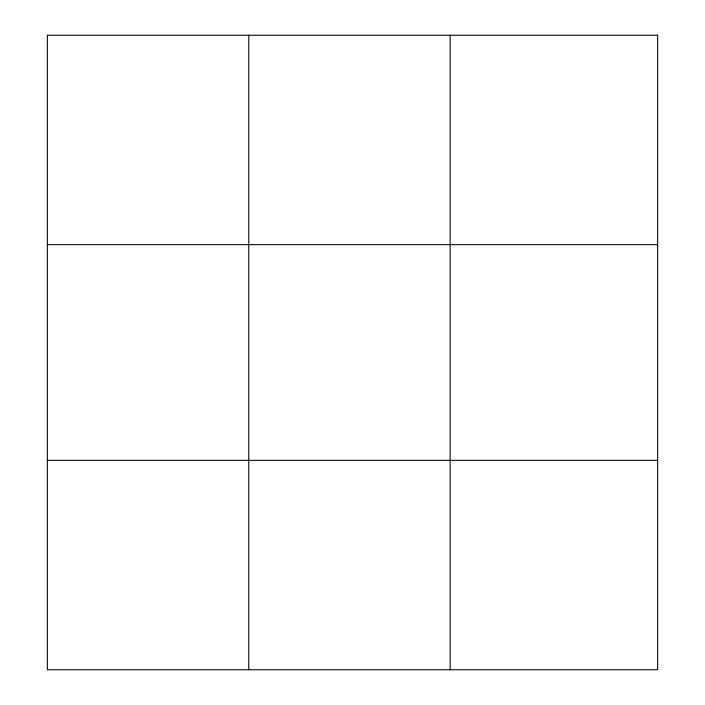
<?xml version="1.0" encoding="UTF-8"?>
<svg xmlns="http://www.w3.org/2000/svg" width="705" height="705" viewBox="0 0 705 705"><rect width="100%" height="100%" fill="white"/><g stroke="black" fill="none" stroke-linecap="round" stroke-linejoin="round"><path stroke-width="1.06" d="M248.75 669.75L248.75 35.25M450.142 669.75L450.142 35.25M47.358 244.635L657.642 244.635M47.358 460.365L657.642 460.365M657.642 35.25L657.642 669.75L47.358 669.75L47.358 35.25L657.642 35.25"/></g></svg>
